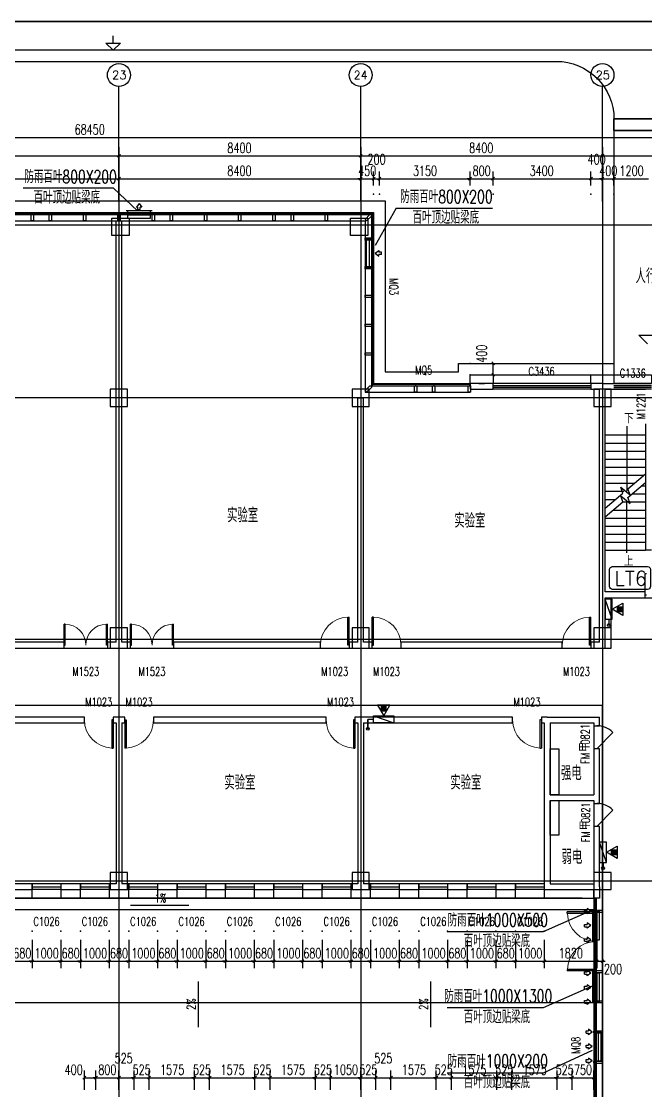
# Model space of a CAD drawing. Header units: inches. Extents: x -867 to 118033, y 723948 to 808048.
# Drawn here: x 55394 to 77083, y 770872 to 808048 of the extents above; entities that cross this region are included whole.
import ezdxf

# ---------------------------------------------------------------- set-up
doc = ezdxf.new("R2010")
doc.units = ezdxf.units.IN
doc.header["$MEASUREMENT"] = 0
for name, color, linetype in [('0-一般装修部位', 10, 'Continuous'), ('0-幕墙线', 10, 'Continuous'), ('0-轴线尺寸', 10, 'Continuous'), ('AXIS', 10, 'Continuous'), ('COLUMN', 10, 'Continuous'), ('CURTWALL', 10, 'Continuous'), ('DIM_ELEV', 10, 'Continuous'), ('DIM_SYMB', 10, 'Continuous'), ('DOOR_FIRE', 10, 'Continuous'), ('DOOR_FIRE_TEXT', 10, 'Continuous'), ('DOTE', 10, 'Continuous'), ('M-INFO-LVR', 10, 'Continuous'), ('M-INFO-LVR-TEXT', 10, 'Continuous'), ('PUB_DIM', 10, 'Continuous'), ('PUB_HATCH', 10, 'Continuous'), ('PUB_TEXT', 10, 'Continuous'), ('RD-侧石线', 10, 'Continuous'), ('STAIR', 10, 'Continuous'), ('WALL', 10, 'Continuous'), ('WINDOW', 10, 'Continuous'), ('WINDOW_TEXT', 10, 'Continuous'), ('图框', 10, 'Continuous'), ('排水', 10, 'Continuous'), ('排水沟', 10, 'Continuous'), ('线路', 10, 'Continuous')]:
    doc.layers.add(name, color=color, linetype=linetype)
doc.styles.add('_TCH_AXIS', font='COMPLEX', dxfattribs={"bigfont": 'GBCBIG'})
doc.styles.add('_TCH_DIM', font='SIMPLEX', dxfattribs={"bigfont": 'GBCBIG'})
doc.styles.add('_TCH_WINDOW', font='SIMPLEX', dxfattribs={"bigfont": 'GBCBIG'})
doc.styles.add('DIM_FONT', font='SIMPLEX', dxfattribs={"width": 0.7, "bigfont": 'GBCBIG'})
doc.styles.add('M-TEXT1', font='tj-romans1.shx', dxfattribs={"width": 0.6, "bigfont": 'tj-hztxt1.shx'})

# ---------------------------------------------------------------- blocks, each defined once
blk = doc.blocks.new('F1_ACAD_FMEBLOCK8')
at = {"layer": 'PUB_HATCH', "color": 8}
for points in [[(-225, 32675), (375, 32675), (375, 32075), (-225, 32075)], [(8075, 32675), (8675, 32675), (8675, 32075), (8075, 32075)], [(325, 26125), (325, 26725), (-275, 26725), (-275, 26125)], [(8725, 26125), (8725, 26725), (8125, 26725), (8125, 26125)], [(17125, 26125), (17125, 26725), (16525, 26725), (16525, 26125)], [(325, 17725), (325, 18425), (-275, 18425), (-275, 17725)], [(8725, 17725), (8725, 18425), (8125, 18425), (8125, 17725)], [(17125, 17725), (17125, 18425), (16525, 18425), (16525, 17725)], [(325, 9325), (325, 9925), (-275, 9925), (-275, 9325)], [(8725, 9325), (8725, 9925), (8125, 9925), (8125, 9325)], [(17125, 9325), (17125, 9925), (16525, 9925), (16525, 9325)]]:
    blk.add_lwpolyline(points, close=True, dxfattribs=at)

msp = doc.modelspace()

# ---------------------------------------------------------------- linework, layer by layer
at = {"color": 7}
for p, q in [((118033, 808048), (-867, 808048)), ((58583, 807293), (58583, 807543))]:
    msp.add_line(p, q, dxfattribs=at)
at = {"color": 8}
for p, q in [((76164, 787697), (76102, 787634)), ((76221, 787697), (76102, 787578)), ((76136, 787697), (76102, 787662)), ((76249, 787697), (76102, 787549)), ((76193, 787697), (76102, 787606)), ((76278, 787697), (76102, 787521)), ((76278, 787669), (76130, 787521)), ((76278, 787640), (76158, 787521)), ((76278, 787612), (76186, 787521)), ((76278, 787584), (76215, 787521)), ((76278, 787556), (76243, 787521)), ((67986, 784254), (67895, 784163)), ((68042, 784254), (67895, 784106)), ((68014, 784254), (67895, 784134)), ((68071, 784254), (67895, 784078)), ((67929, 784254), (67895, 784219)), ((67957, 784254), (67895, 784191)), ((68071, 784225), (67923, 784078)), ((68071, 784197), (67951, 784078)), ((68071, 784169), (67979, 784078)), ((68071, 784141), (68008, 784078)), ((68071, 784112), (68036, 784078)), ((76078, 779247), (75902, 779071)), ((76021, 779247), (75902, 779127)), ((76049, 779247), (75902, 779099)), ((75964, 779247), (75902, 779184)), ((75936, 779247), (75902, 779212)), ((75993, 779247), (75902, 779156)), ((76078, 779218), (75930, 779071)), ((76078, 779190), (75958, 779071)), ((76078, 779162), (75986, 779071)), ((76078, 779134), (76015, 779071)), ((76078, 779105), (76043, 779071))]:
    msp.add_line(p, q, dxfattribs=at)
at = {"color": 1}
for p, q in [((75803, 787259), (75803, 787059)), ((67633, 783779), (67433, 783779)), ((67433, 783779), (67433, 783449)), ((75603, 778809), (75603, 778609))]:
    msp.add_line(p, q, dxfattribs=at)
at = {"color": 1, "linetype": 'Continuous', "ltscale": 2}
msp.add_line((67433, 783449), (67433, 783779), dxfattribs=at)
at = {"color": 7}
msp.add_lwpolyline([(117033, 724948), (117033, 807048), (1633, 807048), (1633, 724948)], close=True, dxfattribs=at)
at = {"color": 30, "linetype": 'Continuous'}
for points in [[(75683, 787959), (75683, 787259), (75923, 787259), (75683, 787959)], [(75683, 787959), (75683, 787259), (75923, 787259), (75923, 787959)], [(68333, 783659), (67633, 783659), (67633, 783899), (68333, 783899)], [(68333, 783659), (67633, 783659), (67633, 783899), (68333, 783659)], [(75483, 779509), (75483, 778809), (75723, 778809), (75483, 779509)], [(75483, 779509), (75483, 778809), (75723, 778809), (75723, 779509)]]:
    msp.add_lwpolyline(points, close=True, dxfattribs=at)
at = {"color": 2}
for points in [[(75923, 787609), (76295, 787824), (76295, 787394)], [(76278, 787697), (76278, 787521), (76102, 787521), (76102, 787697)], [(67983, 783899), (68197, 784271), (67768, 784271)], [(68071, 784254), (67895, 784254), (67895, 784078), (68071, 784078)], [(75723, 779159), (76095, 779374), (76095, 778944)], [(76078, 779247), (76078, 779071), (75902, 779071), (75902, 779247)]]:
    msp.add_lwpolyline(points, close=True, dxfattribs=at)
at = {"color": 7}
msp.add_lwpolyline([(47363, 753559), (47363, 773934), (75283, 773934)], dxfattribs=at)
msp.add_polyline3d([(58333, 807293, 0), (58833, 807293, 0), (58583, 807043, 0)], close=True, dxfattribs=at)
at = {"color": 2}
for centre in [(75803, 787059, -1000), (67433, 783449), (75603, 778609, -1000)]:
    msp.add_circle(centre, 50, dxfattribs=at)
at = {"layer": '0-一般装修部位', "color": 3}
msp.add_lwpolyline([(24983, 786259), (75883, 786259), (75883, 788009), (78883, 788009), (78883, 790759), (78883, 795259), (83683, 795259), (83683, 794659), (84083, 794659), (84083, 788119), (80283, 788119), (80283, 786459), (78683, 786459), (78683, 752659), (75883, 752659), (75883, 770059), (75583, 770059), (75583, 784259), (36683, 784259), (36683, 769659), (33883, 769659), (33883, 784259), (24983, 784259), (24983, 786259)], dxfattribs=at)
at = {"layer": '0-幕墙线', "color": 31}
for p, q in [((55773, 801379), (55773, 801329)), ((56403, 801379), (56403, 801329)), ((57593, 801379), (57593, 801329)), ((58783, 801379), (58783, 801329)), ((59973, 801379), (59973, 801329)), ((60603, 801379), (60603, 801329)), ((61793, 801379), (61793, 801329)), ((62983, 801379), (62983, 801329)), ((64173, 801379), (64173, 801329)), ((64803, 801379), (64803, 801329)), ((65993, 801379), (65993, 801329)), ((67603, 800484), (67553, 800484)), ((67603, 799484), (67553, 799484)), ((67603, 798484), (67553, 798484)), ((67603, 797484), (67553, 797484)), ((67603, 796484), (67553, 796484)), ((69093, 795429), (69093, 795379)), ((69723, 795429), (69723, 795379)), ((70958, 795429), (70958, 795379)), ((71283, 795459), (71483, 795459)), ((75313, 777109), (75363, 777109)), ((75313, 775009), (75363, 775009)), ((75313, 773959), (75363, 773959)), ((75313, 772909), (75363, 772909)), ((75313, 771859), (75363, 771859))]:
    msp.add_line(p, q, dxfattribs=at)
for points in [[(55813, 801109), (55733, 801109), (55733, 801329), (55813, 801329)], [(55798, 801379), (55748, 801379), (55748, 801409), (55798, 801409)], [(56443, 801109), (56363, 801109), (56363, 801329), (56443, 801329)], [(56428, 801379), (56378, 801379), (56378, 801409), (56428, 801409)], [(57633, 801109), (57553, 801109), (57553, 801329), (57633, 801329)], [(57618, 801379), (57568, 801379), (57568, 801409), (57618, 801409)], [(58823, 801109), (58743, 801109), (58743, 801329), (58823, 801329)], [(58808, 801379), (58758, 801379), (58758, 801409), (58808, 801409)], [(60013, 801109), (59933, 801109), (59933, 801329), (60013, 801329)], [(59998, 801379), (59948, 801379), (59948, 801409), (59998, 801409)], [(60643, 801109), (60563, 801109), (60563, 801329), (60643, 801329)], [(60628, 801379), (60578, 801379), (60578, 801409), (60628, 801409)], [(61833, 801109), (61753, 801109), (61753, 801329), (61833, 801329)], [(61818, 801379), (61768, 801379), (61768, 801409), (61818, 801409)], [(63023, 801109), (62943, 801109), (62943, 801329), (63023, 801329)], [(63008, 801379), (62958, 801379), (62958, 801409), (63008, 801409)], [(64213, 801109), (64133, 801109), (64133, 801329), (64213, 801329)], [(64198, 801379), (64148, 801379), (64148, 801409), (64198, 801409)], [(64843, 801109), (64763, 801109), (64763, 801329), (64843, 801329)], [(64828, 801379), (64778, 801379), (64778, 801409), (64828, 801409)], [(66033, 801109), (65953, 801109), (65953, 801329), (66033, 801329)], [(66018, 801379), (65968, 801379), (65968, 801409), (66018, 801409)], [(67333, 800444), (67333, 800524), (67553, 800524), (67553, 800444)], [(67603, 800459), (67603, 800509), (67633, 800509), (67633, 800459)], [(67333, 799444), (67333, 799524), (67553, 799524), (67553, 799444)], [(67603, 799459), (67603, 799509), (67633, 799509), (67633, 799459)], [(67333, 798444), (67333, 798524), (67553, 798524), (67553, 798444)], [(67603, 798459), (67603, 798509), (67633, 798509), (67633, 798459)], [(67333, 797444), (67333, 797524), (67553, 797524), (67553, 797444)], [(67603, 797459), (67603, 797509), (67633, 797509), (67633, 797459)], [(67333, 796444), (67333, 796524), (67553, 796524), (67553, 796444)], [(67603, 796459), (67603, 796509), (67633, 796509), (67633, 796459)], [(69133, 795159), (69053, 795159), (69053, 795379), (69133, 795379)], [(69118, 795429), (69068, 795429), (69068, 795459), (69118, 795459)], [(69763, 795159), (69683, 795159), (69683, 795379), (69763, 795379)], [(69748, 795429), (69698, 795429), (69698, 795459), (69748, 795459)], [(70998, 795159), (70918, 795159), (70918, 795379), (70998, 795379)], [(70983, 795429), (70933, 795429), (70933, 795459), (70983, 795459)], [(75313, 777134), (75313, 777084), (75283, 777084), (75283, 777134)], [(75583, 777149), (75583, 777069), (75363, 777069), (75363, 777149)], [(75313, 775034), (75313, 774984), (75283, 774984), (75283, 775034)], [(75583, 775049), (75583, 774969), (75363, 774969), (75363, 775049)], [(75313, 773984), (75313, 773934), (75283, 773934), (75283, 773984)], [(75583, 773999), (75583, 773919), (75363, 773919), (75363, 773999)], [(75313, 772934), (75313, 772884), (75283, 772884), (75283, 772934)], [(75583, 772949), (75583, 772869), (75363, 772869), (75363, 772949)], [(75313, 771884), (75313, 771834), (75283, 771834), (75283, 771884)], [(75583, 771899), (75583, 771819), (75363, 771819), (75363, 771899)]]:
    msp.add_lwpolyline(points, close=True, dxfattribs=at)
for points in [[(70983, 795459), (70983, 795759), (71783, 795759), (71783, 795459)], [(75183, 795459), (75183, 795759), (75983, 795759), (75983, 795459)], [(55083, 777859), (55083, 777559), (55763, 777559), (55763, 777859)], [(56763, 777859), (56763, 777559), (57443, 777559), (57443, 777859)], [(58443, 777859), (58443, 777559), (59123, 777559), (59123, 777859)], [(60123, 777859), (60123, 777559), (60803, 777559), (60803, 777859)], [(61803, 777859), (61803, 777559), (62483, 777559), (62483, 777859)], [(63483, 777859), (63483, 777559), (64163, 777559), (64163, 777859)], [(65163, 777859), (65163, 777559), (65843, 777559), (65843, 777859)], [(66843, 777859), (66843, 777559), (67523, 777559), (67523, 777859)], [(68523, 777859), (68523, 777559), (69203, 777559), (69203, 777859)], [(70203, 777859), (70203, 777559), (70883, 777559), (70883, 777859)], [(71883, 777859), (71883, 777559), (72563, 777559), (72563, 777859)], [(73563, 777859), (73563, 777559), (75283, 777559), (75283, 777859)]]:
    msp.add_lwpolyline(points, dxfattribs=at)
at = {"layer": '0-轴线尺寸', "color": 3, "lineweight": -2}
for p, q in [((24683, 804016), (93133, 804016)), ((58783, 802643), (58783, 803623)), ((58783, 802643), (58783, 803623)), ((67183, 802643), (67183, 803623)), ((67183, 802643), (67183, 803623)), ((75583, 802643), (75583, 803623)), ((75583, 802643), (75583, 803623)), ((50383, 803373), (58783, 803373)), ((58783, 803373), (67183, 803373)), ((67183, 803373), (75583, 803373)), ((75583, 803373), (83983, 803373)), ((58783, 802343), (58783, 802828)), ((58783, 802343), (58783, 802828)), ((67183, 802343), (67183, 802828)), ((67183, 802343), (67183, 802828)), ((67633, 802343), (67633, 802828)), ((67633, 802343), (67633, 802828)), ((67833, 802343), (67833, 802828)), ((67833, 802343), (67833, 802828)), ((70983, 802343), (70983, 802828)), ((70983, 802343), (70983, 802828)), ((71783, 802343), (71783, 802828)), ((71783, 802343), (71783, 802828)), ((75183, 802343), (75183, 802828)), ((75183, 802343), (75183, 802828)), ((75583, 802343), (75583, 802828)), ((75583, 802343), (75583, 802828)), ((75983, 802343), (75983, 802828)), ((75983, 802343), (75983, 802828)), ((50383, 802578), (58783, 802578)), ((58783, 802578), (67183, 802578)), ((67183, 802578), (67083, 802578)), ((67183, 802578), (67633, 802578)), ((67633, 802578), (67733, 802578)), ((67633, 802578), (67833, 802578)), ((67833, 802578), (70983, 802578)), ((70983, 802578), (70883, 802578)), ((70983, 802578), (71783, 802578)), ((71783, 802578), (71883, 802578)), ((71783, 802578), (75183, 802578)), ((75183, 802578), (75583, 802578)), ((75583, 802578), (75483, 802578)), ((75583, 802578), (75983, 802578)), ((75983, 802578), (76083, 802578)), ((75983, 802578), (77183, 802578))]:
    msp.add_line(p, q, dxfattribs=at)
at = {"layer": '0-轴线尺寸', "color": 3, "linetype": 'ByBlock'}
for p, q in [((58833, 803423), (58733, 803323)), ((58733, 803323), (58833, 803423)), ((67233, 803423), (67133, 803323)), ((67133, 803323), (67233, 803423)), ((75533, 803323), (75633, 803423)), ((75633, 803423), (75533, 803323)), ((58733, 802528), (58833, 802628)), ((58833, 802628), (58733, 802528)), ((67133, 802528), (67233, 802628)), ((67133, 802528), (67233, 802628)), ((67683, 802628), (67583, 802528)), ((67683, 802628), (67583, 802528)), ((67883, 802628), (67783, 802528)), ((67783, 802528), (67883, 802628)), ((70933, 802528), (71033, 802628)), ((70933, 802528), (71033, 802628)), ((71833, 802628), (71733, 802528)), ((71833, 802628), (71733, 802528)), ((75133, 802528), (75233, 802628)), ((75233, 802628), (75133, 802528)), ((75533, 802528), (75633, 802628)), ((75533, 802528), (75633, 802628)), ((76033, 802628), (75933, 802528)), ((76033, 802628), (75933, 802528))]:
    msp.add_line(p, q, dxfattribs=at)
at = {"layer": '0-轴线尺寸', "color": 3}
for p in [(58783, 803373), (67183, 803373), (75583, 803373), (58783, 802578), (58783, 802343), (58783, 802343), (67183, 802578), (67183, 802343), (67183, 802343), (67633, 802578), (67833, 802578), (70983, 802578), (71783, 802578), (75183, 802578), (75583, 802578), (75583, 802343), (75583, 802343), (75983, 802578), (58783, 802043), (58783, 802043), (67183, 802043), (67183, 802043), (67633, 802043), (67633, 802043), (67833, 802043), (67833, 802043), (70983, 802043), (70983, 802043), (71783, 802043), (71783, 802043), (75183, 802043), (75183, 802043), (75583, 802043), (75583, 802043), (75983, 802043), (75983, 802043)]:
    msp.add_point(p, dxfattribs=at)
at = {"layer": 'AXIS', "color": 3}
for p, q in [((58783, 801784), (58783, 805784)), ((67183, 801784), (67183, 805784)), ((75583, 801784), (75583, 805784))]:
    msp.add_line(p, q, dxfattribs=at)
at = {"layer": 'AXIS', "color": 7}
for centre in [(58783, 806184), (67183, 806184), (75583, 806184)]:
    msp.add_circle(centre, 400, dxfattribs=at)
at = {"layer": 'COLUMN', "color": 2}
for points in [[(58533, 801209), (59133, 801209), (59133, 800609), (58533, 800609)], [(66833, 801209), (67433, 801209), (67433, 800609), (66833, 800609)]]:
    msp.add_lwpolyline(points, close=True, dxfattribs=at)
at = {"layer": 'COLUMN', "color": 2, "ltscale": 3}
for points in [[(59083, 794659), (59083, 795259), (58483, 795259), (58483, 794659)], [(67483, 794659), (67483, 795259), (66883, 795259), (66883, 794659)], [(75883, 794659), (75883, 795259), (75283, 795259), (75283, 794659)], [(59083, 786259), (59083, 786959), (58483, 786959), (58483, 786259)], [(67483, 786259), (67483, 786959), (66883, 786959), (66883, 786259)], [(75883, 786259), (75883, 786959), (75283, 786959), (75283, 786259)], [(59083, 777859), (59083, 778459), (58483, 778459), (58483, 777859)], [(67483, 777859), (67483, 778459), (66883, 778459), (66883, 777859)], [(75883, 777859), (75883, 778459), (75283, 778459), (75283, 777859)]]:
    msp.add_lwpolyline(points, close=True, dxfattribs=at)
at = {"layer": 'CURTWALL', "color": 4}
for p, q in [((75313, 777559), (75313, 770359)), ((75363, 777559), (75363, 770359))]:
    msp.add_line(p, q, dxfattribs=at)
for points in [[(24713, 784219), (24713, 801379), (67603, 801379), (67603, 795429), (70983, 795429)], [(24763, 784219), (24763, 801329), (67553, 801329), (67553, 795379), (70983, 795379)]]:
    msp.add_lwpolyline(points, dxfattribs=at)
at = {"layer": 'DIM_ELEV', "color": 3}
for p, q in [((77148, 796835), (76848, 797135)), ((76848, 797135), (78202, 797135))]:
    msp.add_line(p, q, dxfattribs=at)
at = {"layer": 'DIM_SYMB', "color": 3}
for points in [[(76430, 793972), (76430, 792039), (76430, 791739)], [(76430, 789568), (76430, 791080), (76430, 791380)], [(61209, 777313), (59487, 777313), (59187, 777313)], [(61544, 773073), (61544, 774368), (61544, 774668)], [(69618, 773073), (69618, 774368), (69618, 774668)]]:
    msp.add_lwpolyline(points, dxfattribs=at)
at = {"layer": 'DOOR_FIRE', "color": 7}
for p, q in [((77109, 788840), (77072, 788840)), ((77072, 788109), (77072, 788840)), ((77072, 788109), (77109, 788109))]:
    msp.add_line(p, q, dxfattribs=at)
at = {"layer": 'DOOR_FIRE', "color": 4}
for p, q in [((75283, 783559), (75283, 782759)), ((75383, 782759), (75948, 783324)), ((75283, 780859), (75283, 780059)), ((75383, 780059), (75948, 780624))]:
    msp.add_line(p, q, dxfattribs=at)
at = {"layer": 'DOOR_FIRE', "color": 7, "lineweight": 13}
for centre, radius, start, end in [((56901, 786359), 731, 0, 88.5307), ((58364, 786359), 731, 91.4693, 180), ((59201, 786359), 731, 0, 88.5307), ((60664, 786359), 731, 91.4693, 180), ((66758, 786359), 975, 91.4693, 180), ((67608, 786359), 975, 0, 88.5307), ((75158, 786359), 975, 91.4693, 180), ((58558, 783759), 975, 180, 268.5307), ((59010, 783759), 975, 271.4693, 0), ((66958, 783759), 975, 180, 268.5307), ((73438, 783759), 975, 180, 268.5307), ((75363, 777058), 999, 181.4693, 270), ((75363, 775059), 999, 90, 178.5307)]:
    msp.add_arc(centre, radius, start, end, dxfattribs=at)
at = {"layer": 'DOOR_FIRE', "color": 4}
for centre in [(75383, 782759), (75383, 780059)]:
    msp.add_arc(centre, 800, 45, 90, dxfattribs=at)
at = {"layer": 'DOTE', "color": 26, "ltscale": 1000}
for p, q in [((58783, 803674), (58783, 730735)), ((67183, 803674), (67183, 730735)), ((75583, 803674), (75583, 730735)), ((99592, 800959), (18734, 800959)), ((99592, 794959), (18734, 794959)), ((99592, 786559), (18734, 786559)), ((99592, 786559), (64123, 786559)), ((99592, 778159), (18734, 778159))]:
    msp.add_line(p, q, dxfattribs=at)
at = {"layer": 'M-INFO-LVR', "color": 2}
for p, q in [((59483, 801721), (59388, 801593)), ((59388, 801593), (59439, 801593)), ((59439, 801509), (59439, 801593)), ((59483, 801721), (59577, 801593)), ((59577, 801593), (59526, 801593)), ((59526, 801509), (59526, 801593)), ((59883, 801309), (59083, 801309)), ((59439, 801509), (59526, 801509)), ((67483, 800484), (67483, 799484)), ((67688, 799984), (67817, 800078)), ((67817, 800078), (67817, 800027)), ((67688, 799984), (67817, 799890)), ((67901, 800027), (67817, 800027)), ((67901, 799941), (67817, 799941)), ((67817, 799890), (67817, 799941)), ((67901, 799941), (67901, 800027)), ((74964, 777066), (74964, 777152)), ((74964, 777152), (75048, 777152)), ((74964, 777066), (75048, 777066)), ((75048, 777203), (75048, 777152)), ((75177, 777109), (75048, 777203)), ((75177, 777109), (75048, 777015)), ((75048, 777015), (75048, 777066)), ((75383, 777109), (75383, 776109)), ((74964, 776566), (74964, 776652)), ((74964, 776652), (75048, 776652)), ((75177, 776609), (75048, 776703)), ((75048, 776703), (75048, 776652)), ((75177, 776609), (75048, 776515)), ((74964, 776566), (75048, 776566)), ((75048, 776515), (75048, 776566)), ((74964, 776152), (75048, 776152)), ((74964, 776066), (74964, 776152)), ((74964, 776066), (75048, 776066)), ((75177, 776109), (75048, 776203)), ((75048, 776203), (75048, 776152)), ((75177, 776109), (75048, 776015)), ((75048, 776015), (75048, 776066)), ((74964, 775002), (75048, 775002)), ((74964, 774916), (74964, 775002)), ((74964, 774916), (75048, 774916)), ((75177, 774959), (75048, 775053)), ((75048, 775053), (75048, 775002)), ((75177, 774959), (75048, 774865)), ((75048, 774865), (75048, 774916)), ((75383, 774959), (75383, 773959)), ((74964, 774502), (75048, 774502)), ((74964, 774416), (74964, 774502)), ((74964, 774416), (75048, 774416)), ((75048, 774553), (75048, 774502)), ((75177, 774459), (75048, 774553)), ((75177, 774459), (75048, 774365)), ((75048, 774365), (75048, 774416)), ((75177, 773959), (75048, 774053)), ((75048, 774053), (75048, 774002)), ((74964, 773916), (74964, 774002)), ((74964, 774002), (75048, 774002)), ((74964, 773916), (75048, 773916)), ((75177, 773959), (75048, 773865)), ((75048, 773865), (75048, 773916)), ((75014, 772952), (75098, 772952)), ((75014, 772866), (75014, 772952)), ((75098, 773003), (75098, 772952)), ((75227, 772909), (75098, 773003)), ((75227, 772909), (75098, 772815)), ((75433, 772909), (75433, 771909)), ((75014, 772866), (75098, 772866)), ((75098, 772815), (75098, 772866)), ((75014, 772366), (75014, 772452)), ((75014, 772452), (75098, 772452)), ((75014, 772366), (75098, 772366)), ((75227, 772409), (75098, 772503)), ((75098, 772503), (75098, 772452)), ((75227, 772409), (75098, 772315)), ((75098, 772315), (75098, 772366)), ((75014, 771952), (75098, 771952)), ((75014, 771866), (75014, 771952)), ((75014, 771866), (75098, 771866)), ((75227, 771909), (75098, 772003)), ((75098, 772003), (75098, 771952)), ((75227, 771909), (75098, 771815)), ((75098, 771815), (75098, 771866))]:
    msp.add_line(p, q, dxfattribs=at)
at = {"layer": 'M-INFO-LVR', "color": 6}
for p, q in [((59933, 801459), (59033, 801459)), ((67633, 800534), (67633, 799434)), ((75233, 777159), (75233, 776059)), ((75233, 775009), (75233, 773909)), ((75283, 772959), (75283, 771859))]:
    msp.add_line(p, q, dxfattribs=at)
at = {"layer": 'M-INFO-LVR', "color": 2, "linetype": 'ByBlock'}
for points in [[(59083, 801459), (59083, 801209), (59883, 801209), (59883, 801459)], [(67633, 799484), (67383, 799484), (67383, 800484), (67633, 800484)], [(75233, 776109), (75483, 776109), (75483, 777109), (75233, 777109)], [(75233, 773959), (75483, 773959), (75483, 774959), (75233, 774959)], [(75283, 771909), (75533, 771909), (75533, 772909), (75283, 772909)]]:
    msp.add_lwpolyline(points, dxfattribs=at)
at = {"layer": 'M-INFO-LVR-TEXT', "color": 3}
for p, q in [((58591, 802250), (55452, 802250)), ((58591, 802250), (59433, 801459)), ((68414, 801555), (67683, 800259)), ((68414, 801555), (71760, 801555)), ((73534, 776401), (75233, 777159)), ((70188, 776401), (73534, 776401)), ((73534, 773757), (75233, 774515)), ((70188, 773757), (73534, 773757)), ((73534, 771495), (75233, 772279)), ((70188, 771495), (73534, 771495))]:
    msp.add_line(p, q, dxfattribs=at)
at = {"layer": 'PUB_DIM', "color": 3, "lineweight": -2}
for p, q in [((71283, 796159), (72034, 796159)), ((71784, 795759), (71784, 796159)), ((71283, 795759), (72034, 795759)), ((55763, 776120), (55763, 775124)), ((55763, 776120), (55763, 775124)), ((56763, 776120), (56763, 775124)), ((56763, 776120), (56763, 775124)), ((57443, 776120), (57443, 775124)), ((57443, 776120), (57443, 775124)), ((58443, 776120), (58443, 775124)), ((58443, 776120), (58443, 775124)), ((59123, 776120), (59123, 775124)), ((59123, 776120), (59123, 775124)), ((60123, 776120), (60123, 775124)), ((60123, 776120), (60123, 775124)), ((60803, 776120), (60803, 775124)), ((60803, 776120), (60803, 775124)), ((61803, 776120), (61803, 775124)), ((61803, 776120), (61803, 775124)), ((62483, 776120), (62483, 775124)), ((62483, 776120), (62483, 775124)), ((63483, 776120), (63483, 775124)), ((63483, 776120), (63483, 775124)), ((64163, 776120), (64163, 775124)), ((64163, 776120), (64163, 775124)), ((65163, 776120), (65163, 775124)), ((65163, 776120), (65163, 775124)), ((65843, 776120), (65843, 775124)), ((65843, 776120), (65843, 775124)), ((66843, 776120), (66843, 775124)), ((66843, 776120), (66843, 775124)), ((67523, 776120), (67523, 775124)), ((67523, 776120), (67523, 775124)), ((68523, 776120), (68523, 775124)), ((68523, 776120), (68523, 775124)), ((69203, 776120), (69203, 775124)), ((69203, 776120), (69203, 775124)), ((70203, 776120), (70203, 775124)), ((70203, 776120), (70203, 775124)), ((70883, 776120), (70883, 775124)), ((70883, 776120), (70883, 775124)), ((71883, 776120), (71883, 775124)), ((71883, 776120), (71883, 775124)), ((72563, 776120), (72563, 775124)), ((72563, 776120), (72563, 775124)), ((73563, 776120), (73563, 775124)), ((73563, 776120), (73563, 775124)), ((75383, 776120), (75383, 775124)), ((75383, 776120), (75383, 775124)), ((75583, 776120), (75583, 775124)), ((55083, 775374), (55763, 775374)), ((55763, 775374), (55663, 775374)), ((55763, 775374), (55863, 775374)), ((55763, 775374), (56763, 775374)), ((56763, 775374), (56663, 775374)), ((56763, 775374), (57443, 775374)), ((56763, 775374), (56863, 775374)), ((57443, 775374), (57343, 775374)), ((57443, 775374), (57543, 775374)), ((57443, 775374), (58443, 775374)), ((58443, 775374), (58343, 775374)), ((58443, 775374), (59123, 775374)), ((58443, 775374), (58543, 775374)), ((59123, 775374), (59023, 775374)), ((59123, 775374), (59223, 775374)), ((59123, 775374), (60123, 775374)), ((60123, 775374), (60023, 775374)), ((60123, 775374), (60223, 775374)), ((60123, 775374), (60803, 775374)), ((60803, 775374), (60703, 775374)), ((60803, 775374), (61803, 775374)), ((60803, 775374), (60903, 775374)), ((61803, 775374), (61703, 775374)), ((61803, 775374), (61903, 775374)), ((61803, 775374), (62483, 775374)), ((62483, 775374), (62383, 775374)), ((62483, 775374), (62583, 775374)), ((62483, 775374), (63483, 775374)), ((63483, 775374), (63383, 775374)), ((63483, 775374), (63583, 775374)), ((63483, 775374), (64163, 775374)), ((64163, 775374), (64063, 775374)), ((64163, 775374), (64263, 775374)), ((64163, 775374), (65163, 775374)), ((65163, 775374), (65063, 775374)), ((65163, 775374), (65843, 775374)), ((65163, 775374), (65263, 775374)), ((65843, 775374), (65743, 775374)), ((65843, 775374), (65943, 775374)), ((65843, 775374), (66843, 775374)), ((66843, 775374), (66743, 775374)), ((66843, 775374), (67523, 775374)), ((66843, 775374), (66943, 775374)), ((67523, 775374), (67423, 775374)), ((67523, 775374), (68523, 775374)), ((67523, 775374), (67623, 775374)), ((68523, 775374), (68423, 775374)), ((68523, 775374), (68623, 775374)), ((68523, 775374), (69203, 775374)), ((69203, 775374), (69103, 775374)), ((69203, 775374), (69303, 775374)), ((69203, 775374), (70203, 775374)), ((70203, 775374), (70103, 775374)), ((70203, 775374), (70883, 775374)), ((70203, 775374), (70303, 775374)), ((70883, 775374), (70783, 775374)), ((70883, 775374), (71883, 775374)), ((70883, 775374), (70983, 775374)), ((71883, 775374), (71783, 775374)), ((71883, 775374), (72563, 775374)), ((71883, 775374), (71983, 775374)), ((72563, 775374), (72463, 775374)), ((72563, 775374), (73563, 775374)), ((72563, 775374), (72663, 775374)), ((73563, 775374), (75383, 775374)), ((73563, 775374), (73663, 775374)), ((75383, 775374), (75283, 775374)), ((75383, 775374), (75583, 775374)), ((75583, 775374), (75683, 775374)), ((57583, 770895), (57583, 771572)), ((57983, 770895), (57983, 771572)), ((57983, 770895), (57983, 771572)), ((58783, 770895), (58783, 771572)), ((58783, 770895), (58783, 771572)), ((59308, 770895), (59308, 771572)), ((59308, 770895), (59308, 771572)), ((59833, 770895), (59833, 771572)), ((59833, 770895), (59833, 771572)), ((61408, 770895), (61408, 771572)), ((61408, 770895), (61408, 771572)), ((61933, 770895), (61933, 771572)), ((61933, 770895), (61933, 771572)), ((63508, 770895), (63508, 771572)), ((63508, 770895), (63508, 771572)), ((64033, 770895), (64033, 771572)), ((64033, 770895), (64033, 771572)), ((65608, 770895), (65608, 771572)), ((65608, 770895), (65608, 771572)), ((66133, 770895), (66133, 771572)), ((66133, 770895), (66133, 771572)), ((67183, 770895), (67183, 771572)), ((67183, 770895), (67183, 771572)), ((67708, 770895), (67708, 771572)), ((67708, 770895), (67708, 771572)), ((68233, 770895), (68233, 771572)), ((68233, 770895), (68233, 771572)), ((69808, 770895), (69808, 771572)), ((69808, 770895), (69808, 771572)), ((70333, 770895), (70333, 771572)), ((70333, 770895), (70333, 771572)), ((71908, 770895), (71908, 771572)), ((71908, 770895), (71908, 771572)), ((72433, 770895), (72433, 771572)), ((72433, 770895), (72433, 771572)), ((74008, 770895), (74008, 771572)), ((74008, 770895), (74008, 771572)), ((74533, 770895), (74533, 771572)), ((74533, 770895), (74533, 771572)), ((75283, 770895), (75283, 771572)), ((57583, 771322), (57983, 771322)), ((57983, 771322), (57883, 771322)), ((57983, 771322), (58783, 771322)), ((58783, 771322), (58883, 771322)), ((58783, 771322), (59308, 771322)), ((59308, 771322), (59208, 771322)), ((59308, 771322), (59833, 771322)), ((59833, 771322), (61408, 771322)), ((59833, 771322), (59933, 771322)), ((61408, 771322), (61308, 771322)), ((61408, 771322), (61933, 771322)), ((61933, 771322), (63508, 771322)), ((61933, 771322), (62033, 771322)), ((63508, 771322), (63408, 771322)), ((63508, 771322), (64033, 771322)), ((64033, 771322), (65608, 771322)), ((64033, 771322), (64133, 771322)), ((65608, 771322), (65508, 771322)), ((65608, 771322), (66133, 771322)), ((66133, 771322), (67183, 771322)), ((66133, 771322), (66233, 771322)), ((67183, 771322), (67083, 771322)), ((67183, 771322), (67708, 771322)), ((67708, 771322), (67808, 771322)), ((67708, 771322), (68233, 771322)), ((68233, 771322), (69808, 771322)), ((69808, 771322), (69708, 771322)), ((69808, 771322), (70333, 771322)), ((70333, 771322), (70433, 771322)), ((70333, 771322), (71908, 771322)), ((71908, 771322), (71808, 771322)), ((71908, 771322), (72433, 771322)), ((72433, 771322), (74008, 771322)), ((72433, 771322), (72533, 771322)), ((74008, 771322), (73908, 771322)), ((74008, 771322), (74533, 771322)), ((74533, 771322), (74433, 771322)), ((74533, 771322), (75283, 771322)), ((74533, 771322), (74633, 771322)), ((75283, 771322), (75383, 771322))]:
    msp.add_line(p, q, dxfattribs=at)
at = {"layer": 'PUB_DIM', "color": 3, "linetype": 'ByBlock'}
for p, q in [((71834, 796109), (71734, 796209)), ((71734, 795809), (71834, 795709)), ((55713, 775324), (55813, 775424)), ((55813, 775424), (55713, 775324)), ((56713, 775324), (56813, 775424)), ((56813, 775424), (56713, 775324)), ((57393, 775324), (57493, 775424)), ((57493, 775424), (57393, 775324)), ((58493, 775424), (58393, 775324)), ((58393, 775324), (58493, 775424)), ((59073, 775324), (59173, 775424)), ((59173, 775424), (59073, 775324)), ((60173, 775424), (60073, 775324)), ((60073, 775324), (60173, 775424)), ((60853, 775424), (60753, 775324)), ((60753, 775324), (60853, 775424)), ((61853, 775424), (61753, 775324)), ((61753, 775324), (61853, 775424)), ((62533, 775424), (62433, 775324)), ((62433, 775324), (62533, 775424)), ((63433, 775324), (63533, 775424)), ((63533, 775424), (63433, 775324)), ((64113, 775324), (64213, 775424)), ((64213, 775424), (64113, 775324)), ((65113, 775324), (65213, 775424)), ((65213, 775424), (65113, 775324)), ((65793, 775324), (65893, 775424)), ((65893, 775424), (65793, 775324)), ((66893, 775424), (66793, 775324)), ((66793, 775324), (66893, 775424)), ((67573, 775424), (67473, 775324)), ((67473, 775324), (67573, 775424)), ((68473, 775324), (68573, 775424)), ((68573, 775424), (68473, 775324)), ((69153, 775324), (69253, 775424)), ((69253, 775424), (69153, 775324)), ((70153, 775324), (70253, 775424)), ((70253, 775424), (70153, 775324)), ((70833, 775324), (70933, 775424)), ((70933, 775424), (70833, 775324)), ((71933, 775424), (71833, 775324)), ((71833, 775324), (71933, 775424)), ((72513, 775324), (72613, 775424)), ((72613, 775424), (72513, 775324)), ((73613, 775424), (73513, 775324)), ((73613, 775424), (73513, 775324)), ((75333, 775324), (75433, 775424)), ((75333, 775324), (75433, 775424)), ((75633, 775424), (75533, 775324)), ((57633, 771372), (57533, 771272)), ((57933, 771272), (58033, 771372)), ((57933, 771272), (58033, 771372)), ((58833, 771372), (58733, 771272)), ((58833, 771372), (58733, 771272)), ((59258, 771272), (59358, 771372)), ((59258, 771272), (59358, 771372)), ((59883, 771372), (59783, 771272)), ((59883, 771372), (59783, 771272)), ((61358, 771272), (61458, 771372)), ((61358, 771272), (61458, 771372)), ((61983, 771372), (61883, 771272)), ((61983, 771372), (61883, 771272)), ((63458, 771272), (63558, 771372)), ((63458, 771272), (63558, 771372)), ((64083, 771372), (63983, 771272)), ((64083, 771372), (63983, 771272)), ((65558, 771272), (65658, 771372)), ((65558, 771272), (65658, 771372)), ((66183, 771372), (66083, 771272)), ((66183, 771372), (66083, 771272)), ((67133, 771272), (67233, 771372)), ((67133, 771272), (67233, 771372)), ((67758, 771372), (67658, 771272)), ((67758, 771372), (67658, 771272)), ((68283, 771372), (68183, 771272)), ((68183, 771272), (68283, 771372)), ((69758, 771272), (69858, 771372)), ((69758, 771272), (69858, 771372)), ((70383, 771372), (70283, 771272)), ((70383, 771372), (70283, 771272)), ((71858, 771272), (71958, 771372)), ((71858, 771272), (71958, 771372)), ((72483, 771372), (72383, 771272)), ((72483, 771372), (72383, 771272)), ((73958, 771272), (74058, 771372)), ((73958, 771272), (74058, 771372)), ((74483, 771272), (74583, 771372)), ((74583, 771372), (74483, 771272)), ((75333, 771372), (75233, 771272))]:
    msp.add_line(p, q, dxfattribs=at)
at = {"layer": 'PUB_DIM', "color": 3}
for p in [(70983, 796159), (71784, 796159), (70983, 795759), (55763, 776420), (55763, 776420), (56763, 776420), (56763, 776420), (57443, 776420), (57443, 776420), (58443, 776420), (58443, 776420), (59123, 776420), (59123, 776420), (60123, 776420), (60123, 776420), (60803, 776420), (60803, 776420), (61803, 776420), (61803, 776420), (62483, 776420), (62483, 776420), (63483, 776420), (63483, 776420), (64163, 776420), (64163, 776420), (65163, 776420), (65163, 776420), (65843, 776420), (65843, 776420), (66843, 776420), (66843, 776420), (67523, 776420), (67523, 776420), (68523, 776420), (68523, 776420), (69203, 776420), (69203, 776420), (70203, 776420), (70203, 776420), (70883, 776420), (70883, 776420), (71883, 776420), (71883, 776420), (72563, 776420), (72563, 776420), (73563, 776420), (73563, 776420), (75383, 776420), (75383, 776420), (75583, 776420), (55763, 775374), (56763, 775374), (57443, 775374), (58443, 775374), (59123, 775374), (60123, 775374), (60803, 775374), (61803, 775374), (62483, 775374), (63483, 775374), (64163, 775374), (65163, 775374), (65843, 775374), (66843, 775374), (67523, 775374), (68523, 775374), (69203, 775374), (70203, 775374), (70883, 775374), (71883, 775374), (72563, 775374), (73563, 775374), (75383, 775374), (75583, 775374), (57983, 771322), (58783, 771322), (59308, 771322), (59833, 771322), (61408, 771322), (61933, 771322), (63508, 771322), (64033, 771322), (65608, 771322), (66133, 771322), (67183, 771322), (67708, 771322), (68233, 771322), (69808, 771322), (70333, 771322), (71908, 771322), (72433, 771322), (74008, 771322), (74533, 771322), (75283, 771322)]:
    msp.add_point(p, dxfattribs=at)
at = {"layer": 'PUB_HATCH', "color": 8}
for p, q in [((75583, 777859), (75583, 770059)), ((75283, 777559), (75283, 770359))]:
    msp.add_line(p, q, dxfattribs=at)
msp.add_lwpolyline([(79383, 804659), (75983, 804659), (75983, 804259), (79383, 804259)], close=True, dxfattribs=at)
for points in [[(24683, 772859), (24683, 801409), (67633, 801409), (67633, 795459), (70983, 795459)], [(24983, 784259), (24983, 801109), (67333, 801109), (67333, 795159), (70983, 795159)], [(70983, 795759), (77283, 795759), (77283, 795459)], [(42083, 777559), (75283, 777559), (75283, 770359), (57983, 770359), (57983, 753559), (42083, 753559)]]:
    msp.add_lwpolyline(points, dxfattribs=at)
at = {"layer": 'PUB_TEXT', "color": 7}
msp.add_lwpolyline([(75933, 789095), (77153, 789095, -0.414214), (77253, 788995), (77253, 788401, -0.414214), (77153, 788301), (75933, 788301, -0.414214), (75833, 788401), (75833, 788995, -0.414214)], format="xyb", close=True, dxfattribs=at)
at = {"layer": 'RD-侧石线', "color": 7}
msp.add_lwpolyline([(24690, 772859), (21883, 772859, -0.414214), (20883, 773859), (20883, 794659, -0.414214), (32883, 806659), (73983, 806659, -0.414214), (75983, 804659), (75983, 795759)], format="xyb", dxfattribs=at)
at = {"layer": 'STAIR', "color": 3}
for p, q in [((75683, 793669), (77083, 793669)), ((75683, 793389), (77083, 793389)), ((75683, 793109), (77083, 793109)), ((75683, 792829), (77083, 792829)), ((75683, 792549), (77083, 792549)), ((75683, 792269), (77025, 792269)), ((75683, 791989), (76698, 791989)), ((76943, 791899), (77083, 791899)), ((75683, 791709), (76330, 791709)), ((76395, 791709), (76443, 791709)), ((76616, 791619), (77083, 791619)), ((75683, 791429), (76045, 791429)), ((76290, 791339), (77083, 791339)), ((75683, 790779), (77083, 790779)), ((75963, 791059), (77083, 791059)), ((75683, 790499), (77083, 790499)), ((75683, 790219), (77083, 790219)), ((75683, 789939), (77083, 789939)), ((75683, 789659), (77083, 789659))]:
    msp.add_line(p, q, dxfattribs=at)
for points in [[(75683, 791118), (76297, 791645), (76219, 791854), (76548, 791584), (76468, 791792), (77083, 792318)], [(75683, 790818), (76297, 791345), (76219, 791554), (76548, 791284), (76468, 791492), (77083, 792018)]]:
    msp.add_lwpolyline(points, dxfattribs=at)
at = {"layer": 'WALL', "color": 2}
for p, q in [((58683, 786459), (58683, 801109)), ((58683, 801109), (58883, 801109)), ((58883, 786459), (58883, 801109)), ((70983, 795459), (70983, 795259)), ((71783, 795459), (70983, 795459)), ((70983, 795259), (71783, 795259)), ((71783, 795259), (71783, 795459)), ((75583, 795459), (75183, 795459)), ((75183, 795459), (75183, 795259)), ((75183, 795259), (75483, 795259)), ((75483, 788109), (75483, 795259)), ((75583, 795459), (77283, 795459)), ((75683, 795259), (77083, 795259)), ((75683, 788209), (75683, 795259)), ((67083, 786459), (67083, 794959)), ((67083, 794959), (67283, 794959)), ((67283, 786459), (67283, 794959)), ((77083, 794059), (77083, 790879)), ((77083, 790879), (77083, 789659)), ((77283, 789659), (77083, 789659)), ((77072, 788209), (75683, 788209)), ((77072, 788009), (77072, 788209)), ((75483, 786459), (75483, 788109)), ((75683, 786259), (75683, 788009)), ((75683, 788009), (77072, 788009)), ((56883, 786459), (51783, 786459)), ((56883, 786259), (56883, 786459)), ((58383, 786459), (58383, 786259)), ((58683, 786459), (58383, 786459)), ((59183, 786459), (58883, 786459)), ((59183, 786259), (59183, 786459)), ((65783, 786459), (60683, 786459)), ((60683, 786459), (60683, 786259)), ((65783, 786259), (65783, 786459)), ((66783, 786459), (66783, 786259)), ((67083, 786459), (66783, 786459)), ((67583, 786459), (67283, 786459)), ((67583, 786259), (67583, 786459)), ((68583, 786459), (68583, 786259)), ((74183, 786459), (68583, 786459)), ((74183, 786259), (74183, 786459)), ((75183, 786459), (75183, 786259)), ((75483, 786459), (75183, 786459)), ((51783, 786259), (56883, 786259)), ((58383, 786259), (58783, 786259)), ((58783, 786259), (59183, 786259)), ((60683, 786259), (65783, 786259)), ((66783, 786259), (67183, 786259)), ((67183, 786259), (67583, 786259)), ((68583, 786259), (74183, 786259)), ((75183, 786259), (75683, 786259)), ((57583, 783859), (51583, 783859)), ((57583, 783659), (57583, 783859)), ((58783, 783859), (58583, 783859)), ((58583, 783859), (58583, 783659)), ((58985, 783859), (58783, 783859)), ((58985, 783659), (58985, 783859)), ((65983, 783859), (59985, 783859)), ((59985, 783859), (59985, 783659)), ((65983, 783659), (65983, 783859)), ((67183, 783859), (66983, 783859)), ((66983, 783859), (66983, 783659)), ((72463, 783859), (67183, 783859)), ((72463, 783659), (72463, 783859)), ((73463, 783859), (73463, 783659)), ((73663, 783859), (73463, 783859)), ((73663, 783859), (75483, 783859)), ((75483, 783559), (75483, 783859)), ((51583, 783659), (57583, 783659)), ((58583, 783659), (58683, 783659)), ((58683, 783659), (58683, 778059)), ((58883, 783659), (58883, 778059)), ((58883, 783659), (58985, 783659)), ((59985, 783659), (65983, 783659)), ((66983, 783659), (67083, 783659)), ((67083, 783659), (67083, 778059)), ((67283, 783659), (72463, 783659)), ((67283, 783659), (67283, 778059)), ((73463, 783659), (73563, 783659)), ((73563, 783659), (73563, 781059)), ((73763, 783659), (73763, 781159)), ((73763, 783659), (75283, 783659)), ((75283, 783659), (75283, 783559)), ((75283, 783559), (75483, 783559)), ((75483, 782759), (75283, 782759)), ((75283, 782759), (75283, 781159)), ((75483, 781059), (75483, 782759)), ((73763, 781159), (75283, 781159)), ((73563, 781059), (73563, 778059)), ((73763, 780959), (75283, 780959)), ((73763, 780959), (73763, 778059)), ((75283, 780959), (75283, 780859)), ((75283, 780859), (75483, 780859)), ((75483, 780859), (75483, 781059)), ((75283, 780059), (75283, 778059)), ((75483, 780059), (75283, 780059)), ((75483, 777959), (75483, 780059)), ((55763, 778059), (55083, 778059)), ((55083, 777859), (55763, 777859)), ((55763, 777859), (55763, 778059)), ((57443, 778059), (56763, 778059)), ((56763, 778059), (56763, 777859)), ((56763, 777859), (57443, 777859)), ((57443, 777859), (57443, 778059)), ((58683, 778059), (58443, 778059)), ((58443, 778059), (58443, 777859)), ((58443, 777859), (58783, 777859)), ((58783, 777859), (59123, 777859)), ((59123, 778059), (58883, 778059)), ((59123, 777859), (59123, 778059)), ((60123, 778059), (60123, 777859)), ((60803, 778059), (60123, 778059)), ((60123, 777859), (60803, 777859)), ((60803, 777859), (60803, 778059)), ((61803, 778059), (61803, 777859)), ((62483, 778059), (61803, 778059)), ((61803, 777859), (62483, 777859)), ((62483, 777859), (62483, 778059)), ((64163, 778059), (63483, 778059)), ((63483, 778059), (63483, 777859)), ((63483, 777859), (64163, 777859)), ((64163, 777859), (64163, 778059)), ((65843, 778059), (65163, 778059)), ((65163, 778059), (65163, 777859)), ((65163, 777859), (65843, 777859)), ((65843, 777859), (65843, 778059)), ((67083, 778059), (66843, 778059)), ((66843, 778059), (66843, 777859)), ((66843, 777859), (67183, 777859)), ((67183, 777859), (67523, 777859)), ((67523, 778059), (67283, 778059)), ((67523, 777859), (67523, 778059)), ((68523, 778059), (68523, 777859)), ((69203, 778059), (68523, 778059)), ((68523, 777859), (69203, 777859)), ((69203, 777859), (69203, 778059)), ((70203, 778059), (70203, 777859)), ((70883, 778059), (70203, 778059)), ((70203, 777859), (70883, 777859)), ((70883, 777859), (70883, 778059)), ((71883, 778059), (71883, 777859)), ((72563, 778059), (71883, 778059)), ((71883, 777859), (72563, 777859)), ((72563, 777859), (72563, 778059)), ((73563, 778059), (73563, 777859)), ((73563, 777859), (73663, 777859)), ((73663, 777859), (75283, 777859)), ((73763, 778059), (75283, 778059)), ((75283, 777859), (75283, 777559)), ((75483, 777959), (75483, 777559)), ((75483, 777559), (75283, 777559))]:
    msp.add_line(p, q, dxfattribs=at)
at = {"layer": 'WINDOW', "color": 31}
for p, q in [((67603, 801379), (67553, 801329)), ((67603, 795429), (67553, 795379))]:
    msp.add_line(p, q, dxfattribs=at)
at = {"layer": 'WINDOW', "color": 7}
for p, q in [((75183, 795459), (71783, 795459)), ((71783, 795392), (75183, 795392)), ((71783, 795325), (75183, 795325)), ((75183, 795259), (71783, 795259)), ((77283, 795459), (75983, 795459)), ((75983, 795392), (77283, 795392)), ((75983, 795325), (77283, 795325)), ((77283, 795259), (75983, 795259)), ((56920, 787090), (56883, 787090)), ((56883, 786359), (56883, 787090)), ((56920, 786359), (56920, 787090)), ((58345, 787090), (58383, 787090)), ((58345, 786359), (58345, 787090)), ((58383, 786359), (58383, 787090)), ((59220, 787090), (59183, 787090)), ((59183, 786359), (59183, 787090)), ((59220, 786359), (59220, 787090)), ((60645, 786359), (60645, 787090)), ((60645, 787090), (60683, 787090)), ((60683, 786359), (60683, 787090)), ((66733, 786359), (66733, 787334)), ((66733, 787334), (66783, 787334)), ((66783, 786359), (66783, 787334)), ((67583, 786359), (67583, 787334)), ((67633, 787334), (67583, 787334)), ((67633, 786359), (67633, 787334)), ((75133, 786359), (75133, 787334)), ((75133, 787334), (75183, 787334)), ((75183, 786359), (75183, 787334)), ((56883, 786359), (56920, 786359)), ((58383, 786359), (58345, 786359)), ((59183, 786359), (59220, 786359)), ((60683, 786359), (60645, 786359)), ((66783, 786359), (66733, 786359)), ((67583, 786359), (67633, 786359)), ((75183, 786359), (75133, 786359)), ((58533, 783759), (58533, 782784)), ((58583, 783759), (58533, 783759)), ((58583, 783759), (58583, 782784)), ((58985, 783759), (59035, 783759)), ((58985, 783759), (58985, 782784)), ((59035, 783759), (59035, 782784)), ((66933, 783759), (66933, 782784)), ((66983, 783759), (66933, 783759)), ((66983, 783759), (66983, 782784)), ((73463, 783759), (73413, 783759)), ((73413, 783759), (73413, 782784)), ((73463, 783759), (73463, 782784)), ((58533, 782784), (58583, 782784)), ((59035, 782784), (58985, 782784)), ((66933, 782784), (66983, 782784)), ((73413, 782784), (73463, 782784)), ((75363, 777084), (74363, 777084)), ((74363, 777032), (74363, 777084)), ((75363, 777032), (74363, 777032)), ((75363, 777084), (75363, 777032)), ((75363, 775085), (74363, 775085)), ((74363, 775085), (74363, 775034)), ((75363, 775034), (74363, 775034)), ((75363, 775034), (75363, 775085))]:
    msp.add_line(p, q, dxfattribs=at)
at = {"layer": 'WINDOW', "color": 4}
for p, q in [((55763, 778059), (55763, 777859)), ((56763, 778059), (55763, 778059)), ((55763, 777959), (56763, 777959)), ((56763, 777859), (55763, 777859)), ((56763, 778059), (56763, 777859)), ((57443, 778059), (57443, 777859)), ((58443, 778059), (57443, 778059)), ((57443, 777959), (58443, 777959)), ((58443, 777859), (57443, 777859)), ((58443, 778059), (58443, 777859)), ((59123, 778059), (59123, 777859)), ((60123, 778059), (59123, 778059)), ((59123, 777959), (60123, 777959)), ((60123, 777859), (59123, 777859)), ((60123, 778059), (60123, 777859)), ((60803, 778059), (60803, 777859)), ((61803, 778059), (60803, 778059)), ((60803, 777959), (61803, 777959)), ((61803, 777859), (60803, 777859)), ((61803, 778059), (61803, 777859)), ((62483, 778059), (62483, 777859)), ((63483, 778059), (62483, 778059)), ((62483, 777959), (63483, 777959)), ((63483, 777859), (62483, 777859)), ((63483, 778059), (63483, 777859)), ((65163, 778059), (64163, 778059)), ((64163, 778059), (64163, 777859)), ((64163, 777959), (65163, 777959)), ((65163, 777859), (64163, 777859)), ((65163, 778059), (65163, 777859)), ((65843, 778059), (65843, 777859)), ((66843, 778059), (65843, 778059)), ((65843, 777959), (66843, 777959)), ((66843, 777859), (65843, 777859)), ((66843, 778059), (66843, 777859)), ((68523, 778059), (67523, 778059)), ((67523, 778059), (67523, 777859)), ((67523, 777959), (68523, 777959)), ((68523, 777859), (67523, 777859)), ((68523, 778059), (68523, 777859)), ((69203, 778059), (69203, 777859)), ((70203, 778059), (69203, 778059)), ((69203, 777959), (70203, 777959)), ((70203, 777859), (69203, 777859)), ((70203, 778059), (70203, 777859)), ((70883, 778059), (70883, 777859)), ((71883, 778059), (70883, 778059)), ((70883, 777959), (71883, 777959)), ((71883, 777859), (70883, 777859)), ((71883, 778059), (71883, 777859)), ((72563, 778059), (72563, 777859)), ((73563, 778059), (72563, 778059)), ((72563, 777959), (73563, 777959)), ((73563, 777859), (72563, 777859)), ((73563, 778059), (73563, 777859))]:
    msp.add_line(p, q, dxfattribs=at)
at = {"layer": 'WINDOW', "color": 31}
for points in [[(67553, 801272), (67389, 801109), (67333, 801165), (67496, 801329), (67553, 801329), (67553, 801272)], [(67633, 801379), (67603, 801379), (67603, 801409), (67633, 801409), (67633, 801409), (67633, 801409), (67633, 801379)], [(67553, 795322), (67389, 795159), (67333, 795215), (67496, 795379), (67553, 795379), (67553, 795322)], [(67633, 795429), (67603, 795429), (67603, 795459), (67633, 795459), (67633, 795459), (67633, 795459), (67633, 795429)]]:
    msp.add_lwpolyline(points, dxfattribs=at)
at = {"layer": '图框', "color": 1}
msp.add_lwpolyline([(-867, 808048), (118033, 808048), (118033, 723948), (-867, 723948)], close=True, dxfattribs=at)
at = {"layer": '排水', "color": 5}
for points in [[(24283, 772859), (24283, 801809), (68033, 801809), (68033, 795859), (70583, 795859), (70583, 796159), (75983, 796159)], [(74883, 777559), (42283, 777559), (42283, 753559), (57983, 753559), (57983, 769959), (57983, 769959)], [(75283, 777559), (75283, 777159), (42683, 777159), (42683, 753959), (57583, 753959), (57583, 770359), (57983, 770359)]]:
    msp.add_lwpolyline(points, dxfattribs=at)
at = {"layer": '排水沟', "color": 191}
msp.add_lwpolyline([(75983, 804659), (79383, 804659), (79383, 804259), (75983, 804259), (75983, 804659)], dxfattribs=at)
at = {"layer": '线路', "color": 1}
for points in [[(74063, 781159), (73763, 781159), (73763, 782759), (74063, 782759)], [(74063, 779759), (73763, 779759), (73763, 780959), (74063, 780959)]]:
    msp.add_lwpolyline(points, close=True, dxfattribs=at)

# ---------------------------------------------------------------- block references
at = {"layer": 'PUB_HATCH', "color": 8}
msp.add_blockref('F1_ACAD_FMEBLOCK8', (58758, 768534), dxfattribs=at)

# ---------------------------------------------------------------- texts
at = {"layer": '0-轴线尺寸', "color": 7, "style": 'DIM_FONT', "width": 0.7}
for s, p in [('68450', (57243, 804116)), ('8400', (62551, 803473)), ('8400', (70951, 803473)), ('200', (67418, 803078)), ('400', (75068, 803078)), ('8400', (62551, 802678)), ('450', (67093, 802678)), ('3150', (68999, 802678)), ('800', (71068, 802678)), ('3400', (73051, 802678)), ('400', (75468, 802678)), ('1200', (76174, 802678))]:
    msp.add_text(s, height=350, dxfattribs=at).set_placement(p)
at = {"layer": 'AXIS', "color": 7, "style": '_TCH_AXIS'}
for s, height, p in [('23', 294.3, (58544, 806037)), ('24', 282.2, (66941, 806043)), ('25', 294.3, (75344, 806037))]:
    msp.add_text(s, height=height, dxfattribs=at).set_placement(p)
at = {"layer": 'DOOR_FIRE_TEXT', "color": 7, "style": '_TCH_WINDOW', "width": 0.705882}
for s, p in [('0821', (75133, 782900)), ('FM', (75133, 782234)), ('0821', (75150, 780175)), ('FM', (75150, 779509))]:
    msp.add_text(s, height=297.5, rotation=90, dxfattribs=at).set_placement(p)
at = {"layer": 'DOOR_FIRE_TEXT', "color": 7, "style": '_TCH_WINDOW'}
for p in [(75133, 782654), (75150, 779929)]:
    msp.add_text('甲', height=338, rotation=90, dxfattribs=at).set_placement(p)
at = {"layer": 'M-INFO-LVR-TEXT', "color": 3, "style": 'M-TEXT1', "width": 0.7}
for s, p in [('防雨百叶800X200', (55497, 802427)), ('百叶顶边贴梁底', (55816, 801708)), ('防雨百叶800X200', (68554, 801732)), ('百叶顶边贴梁底', (68985, 801012)), ('防雨百叶1000X500', (70206, 776578)), ('百叶顶边贴梁底', (70759, 775858)), ('防雨百叶1000X1300', (70085, 773934)), ('百叶顶边贴梁底', (70759, 773215)), ('防雨百叶1000X200', (70206, 771673)), ('百叶顶边贴梁底', (70759, 770953))]:
    msp.add_text(s, height=450, dxfattribs=at).set_placement(p)
at = {"layer": 'PUB_DIM', "color": 7, "style": 'DIM_FONT', "width": 0.7}
msp.add_text('400', height=350, rotation=90, dxfattribs=at).set_placement((71561, 796176))
for s, p in [('680', (55108, 775474)), ('1000', (55854, 775474)), ('680', (56788, 775474)), ('1000', (57534, 775474)), ('680', (58468, 775474)), ('1000', (59214, 775474)), ('680', (60148, 775474)), ('1000', (60894, 775474)), ('680', (61828, 775474)), ('1000', (62574, 775474)), ('680', (63508, 775474)), ('1000', (64254, 775474)), ('680', (65188, 775474)), ('1000', (65934, 775474)), ('680', (66868, 775474)), ('1000', (67614, 775474)), ('680', (68548, 775474)), ('1000', (69294, 775474)), ('680', (70228, 775474)), ('1000', (70974, 775474)), ('680', (71908, 775474)), ('1000', (72654, 775474)), ('1820', (74064, 775474)), ('200', (75638, 774924)), ('525', (58630, 771822)), ('525', (67655, 771822)), ('400', (56898, 771422)), ('800', (58068, 771422)), ('525', (59255, 771422)), ('1575', (60212, 771422)), ('525', (61355, 771422)), ('1575', (62312, 771422)), ('525', (63455, 771422)), ('1575', (64412, 771422)), ('525', (65555, 771422)), ('1050', (66249, 771422)), ('525', (67130, 771422)), ('1575', (68612, 771422)), ('525', (69755, 771422)), ('1575', (70712, 771422)), ('525', (71855, 771422)), ('1575', (72812, 771422)), ('525', (73955, 771422)), ('750', (74593, 771422))]:
    msp.add_text(s, height=350, dxfattribs=at).set_placement(p)
at = {"layer": 'PUB_TEXT', "color": 7}
for s, height, style, p in [('人行出入口', 500, 'DIM_FONT', (76733, 798943)), ('下', 338, '_TCH_DIM', (76335, 794077)), ('实验室', 500, 'DIM_FONT', (62541, 790630)), ('实验室', 500, 'DIM_FONT', (70435, 790444)), ('上', 338, '_TCH_DIM', (76325, 789113)), ('LT6', 500, 'DIM_FONT', (76000, 788430)), ('强电', 500, 'DIM_FONT', (74140, 781666)), ('实验室', 500, 'DIM_FONT', (62446, 781336)), ('实验室', 500, 'DIM_FONT', (70296, 781336)), ('弱电', 500, 'DIM_FONT', (74164, 778749))]:
    msp.add_text(s, height=height, dxfattribs=dict(at, style=style)).set_placement(p)
at = {"layer": 'PUB_TEXT', "color": 7, "style": '_TCH_DIM', "width": 0.705882}
msp.add_text('1%', height=297.5, dxfattribs=at).set_placement((60028, 777418))
for p in [(61439, 773681), (69513, 773681)]:
    msp.add_text('2%', height=297.5, rotation=90, dxfattribs=at).set_placement(p)
at = {"layer": 'WINDOW', "color": 7, "style": '_TCH_WINDOW', "width": 0.705882}
for s, p in [('C3436', (73013, 795733)), ('C1336', (76183, 795667)), ('M1523', (57163, 785293)), ('M1523', (59463, 785293)), ('M1023', (65813, 785293)), ('M1023', (67613, 785293)), ('M1023', (74213, 785293)), ('M1023', (57613, 784235)), ('M1023', (59015, 784235)), ('M1023', (66013, 784235)), ('M1023', (72493, 784235)), ('C1026', (55813, 776604)), ('C1026', (57493, 776604)), ('C1026', (59173, 776604)), ('C1026', (60853, 776604)), ('C1026', (62533, 776604)), ('C1026', (64213, 776604)), ('C1026', (65893, 776604)), ('C1026', (67573, 776604)), ('C1026', (69253, 776604)), ('C1026', (70933, 776604)), ('C1026', (72613, 776604))]:
    msp.add_text(s, height=297.5, dxfattribs=at).set_placement(p)
msp.add_text('M1221', height=297.5, rotation=90, dxfattribs=at).set_placement((77070, 794212))
at = {"layer": 'WINDOW_TEXT', "color": 7, "style": '_TCH_WINDOW', "width": 0.705882}
for s, rotation, p in [('MQ3', 270, (68184, 799125)), ('MQ8', 90, (74808, 772152))]:
    msp.add_text(s, height=297.5, rotation=rotation, dxfattribs=at).set_placement(p)
msp.add_text('MQ5', height=297.5, dxfattribs=at).set_placement((69076, 795772))

doc.saveas('drawing.dxf')
